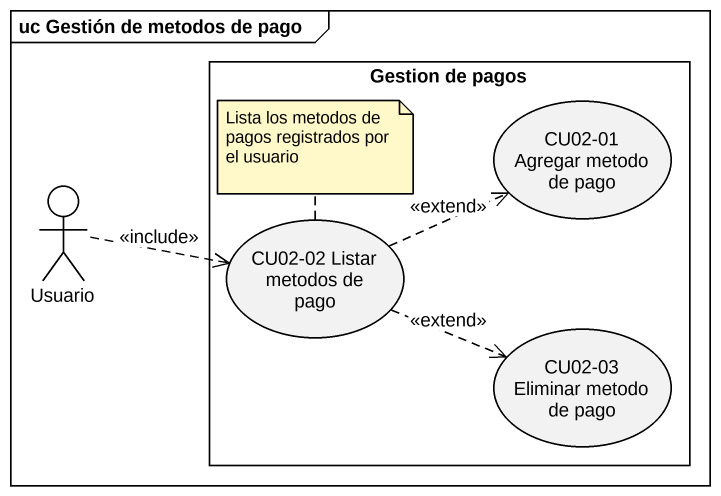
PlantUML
@startuml
mainframe uc Gestión de metodos de pago
rectangle "Gestion de pagos" as Gestion_de_pagos {
  usecase "CU02-01 Agregar metodo de pago" as CU02_01_Agregar_metodo_de
  usecase "CU02-02 Listar metodos de pago" as CU02_02_Listar_metodos_de
  usecase "CU02-03 Eliminar metodo de pago" as CU02_03_Eliminar_metodo_de
}
actor Usuario
Usuario .right.> CU02_02_Listar_metodos_de : <<include>>
CU02_02_Listar_metodos_de .right.> CU02_01_Agregar_metodo_de : <<extend>>
CU02_02_Listar_metodos_de .right.> CU02_03_Eliminar_metodo_de : <<extend>>
note top of CU02_02_Listar_metodos_de : Lista los metodos de pagos registrados por el usuario
@enduml
